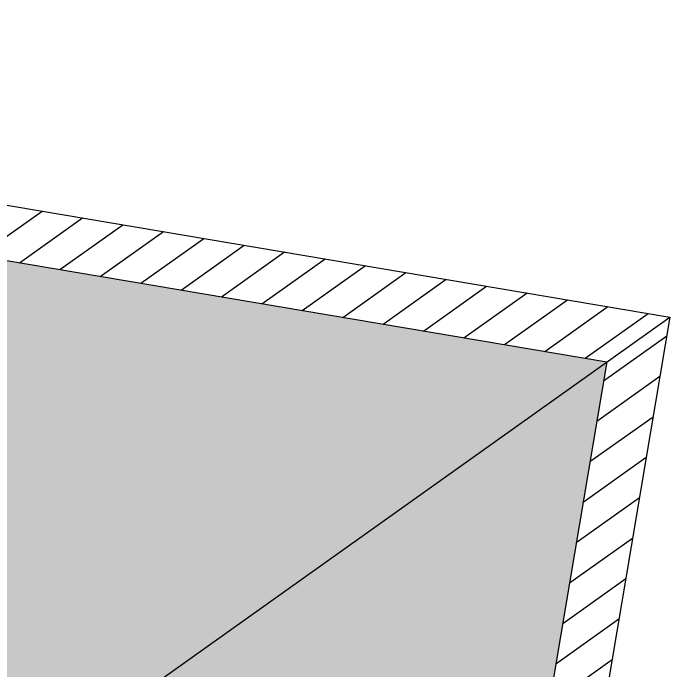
# Model space of a CAD drawing. Extents: x 12199666 to 24617114, y 1197707 to 2548648.
# Drawn here: x 12325632.8 to 12325992.6, y 1251465.4 to 1251825.5 of the extents above; entities that cross this region are included whole.
import ezdxf

# ---------------------------------------------------------------- set-up
doc = ezdxf.new("R2010")
doc.units = 0
doc.header["$LTSCALE"] = 10
doc.header["$MEASUREMENT"] = 0
doc.linetypes.add('TX-COLS-T1-F10~F19$0$HIDDEN', pattern=[0.375, 0.25, -0.125])
doc.layers.add('TX-COLS-T1-F10~F19$0$0-COLS-定位用', color=21, linetype='Continuous', plot=False)
for name, color, linetype in [('TX-COLS-T1-F10~F19$0$0S-COLS', 90, 'TX-COLS-T1-F10~F19$0$HIDDEN'), ('TX-COLS-T1-F10~F19$0$0S-COLS-HATCH', 8, 'Continuous'), ('TX-COLS-T1-F10~F19$0$0S-SCOLS-LINE', 2, 'Continuous')]:
    doc.layers.add(name, color=color, linetype=linetype)

# ---------------------------------------------------------------- blocks, each defined once
blk = doc.blocks.new('TX-COLS-T1-F10~F19$0$COLS-T1-1000x1000x30')
at = {"layer": 'TX-COLS-T1-F10~F19$0$0S-COLS-HATCH'}
h = blk.add_hatch(dxfattribs=at)
h.set_pattern_fill('ANSI31', color=256, scale=5)
h.set_pattern_definition([(45, (0, 0), (-11.22532, 11.22532), [])])
h.paths.add_polyline_path([(-470, 470), (470, 470), (470, -470), (-470, -470)], flags=16)
h.paths.add_polyline_path([(-500, 500), (500, 500), (500, -500), (-500, -500)])
h = blk.add_hatch(color=256, dxfattribs=at)
h.dxf.hatch_style = 1
h.paths.add_polyline_path([(-470, 470), (470, 470), (470, -470), (-470, -470)])
at = {"layer": 'TX-COLS-T1-F10~F19$0$0-COLS-定位用'}
blk.add_line((-500, -500), (500, 500), dxfattribs=at)
at = {"layer": 'TX-COLS-T1-F10~F19$0$0S-SCOLS-LINE'}
for points in [[(-500, 500), (500, 500), (500, -500), (-500, -500)], [(-470, 470), (470, 470), (470, -470), (-470, -470)]]:
    blk.add_lwpolyline(points, close=True, dxfattribs=at)
blk = doc.blocks.new('TX-COLS-T1-F10~F19')
at = {"layer": 'TX-COLS-T1-F10~F19$0$0S-COLS', "rotation": 350.4236160359932}
blk.add_blockref('TX-COLS-T1-F10~F19$0$COLS-T1-1000x1000x30', (12325416.38, 1251249.26), dxfattribs=at)
blk = doc.blocks.new('TX-PLAN-T1-F11')
blk.add_blockref('TX-COLS-T1-F10~F19', (0, 0))

msp = doc.modelspace()

# ---------------------------------------------------------------- block references
msp.add_blockref('TX-PLAN-T1-F11', (0, 0))

doc.saveas('drawing.dxf')
